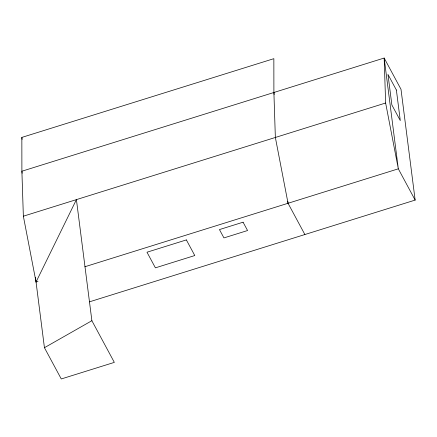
<?xml version="1.0" encoding="UTF-8"?>
<svg xmlns="http://www.w3.org/2000/svg" width="437" height="437" viewBox="0 0 437 437"><rect width="100%" height="100%" fill="white"/><g stroke="black" fill="none" stroke-linecap="round" stroke-linejoin="round"><path stroke-width="0.66" d="M37.997 281.401L36.047 282.012L76.415 199.622L91.885 320.703L114.33 362.382L61.273 378.961L44.437 347.705L35.441 277.282M44.437 347.705L91.885 320.703M36.047 282.012L23.358 216.195L21.894 171.222L21.85 137.404L273.852 58.673L273.895 92.491L275.359 137.464L288.049 203.276L304.879 234.538M23.358 216.195L385.631 103.012L384.167 58.039L21.894 171.222L22.15 173.249M84.882 266.75L398.32 168.824L415.15 200.086L89.345 301.874M385.631 103.012L398.32 168.824L384.167 58.039L400.997 89.295L415.15 200.086M273.895 92.491L274.152 94.518M287.792 201.249L288.049 203.276M21.85 137.404L22.107 139.414M186.37 239.913L146.985 252.22L155.403 267.848L194.782 255.541L186.37 239.913M243.076 222.198L219.45 229.578L223.935 237.914L247.566 230.534L243.076 222.198M396.381 90.038L387.969 74.405L391.869 104.951L400.287 120.579L396.381 90.038"/></g></svg>
